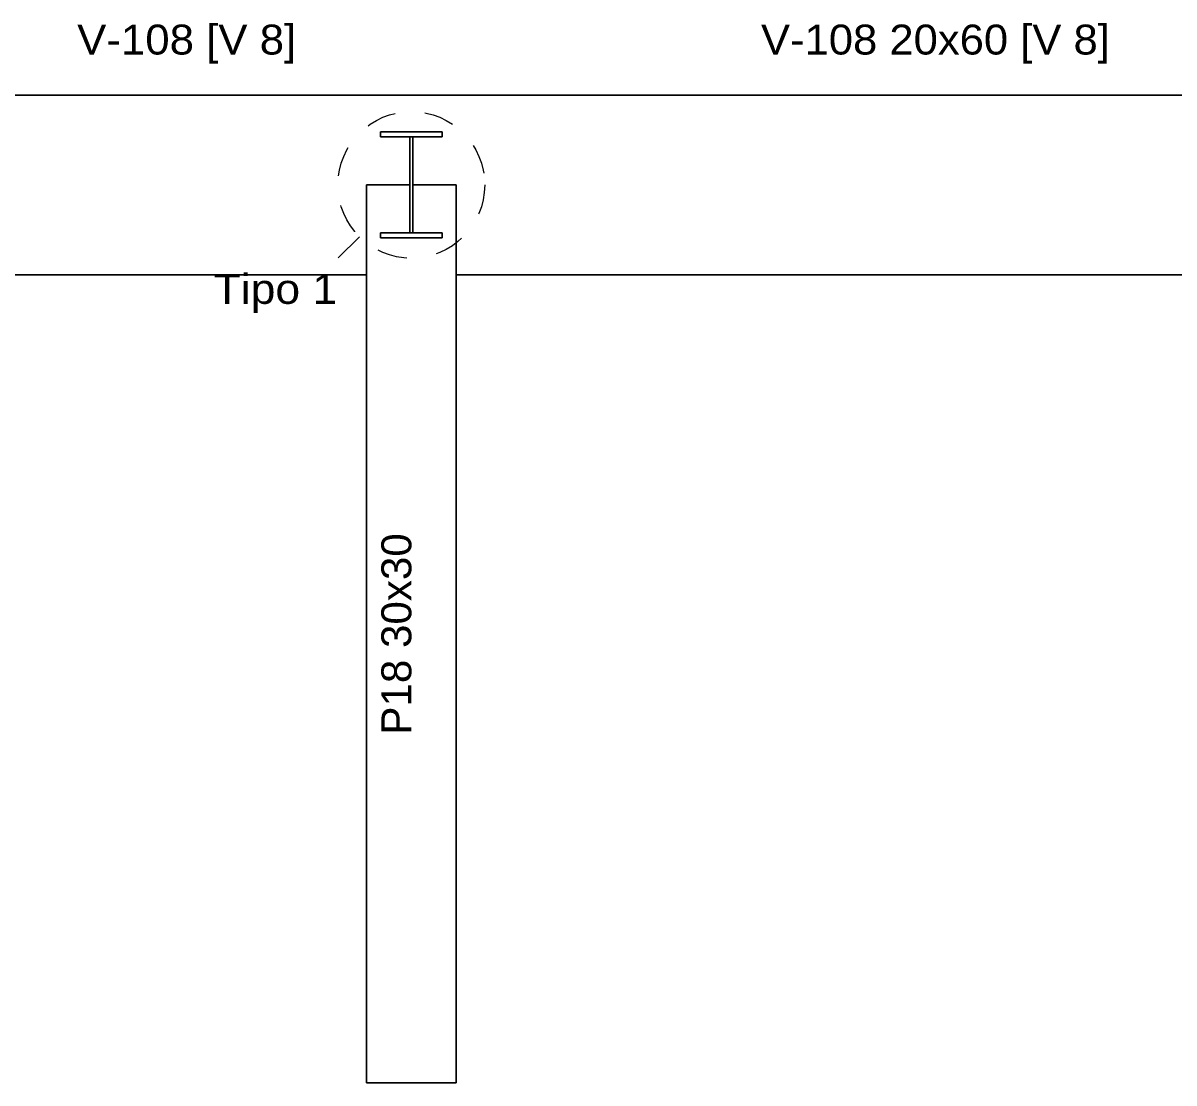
# Model space of a CAD drawing. Header units: millimetres. Extents: x 0 to 123, y 0 to 42.
# Drawn here: x 12.564 to 16.407, y 11.928 to 15.468 of the extents above; entities that cross this region are included whole.
import ezdxf
from ezdxf.enums import TextEntityAlignment as Align

# ---------------------------------------------------------------- set-up
doc = ezdxf.new("R2010")
doc.units = ezdxf.units.MM
doc.linetypes.add('CYPE_PUNTO', pattern=[0.075, 0, -0.075])
for name, color, linetype, lineweight in [('BARRAS_DE_ACO', 7, 'Continuous', 0), ('BARRAS_DE_CONCRETO', 7, 'Continuous', 0), ('MARCA_DE_LIGACAO_NO_DESENHO', 7, 'CYPE_PUNTO', 0), ('REFERENCIA_DAS_BARRAS', 2, 'Continuous', 0), ('TEXTO_DO_TIPO_DE_LIGACAO', 7, 'Continuous', 0)]:
    doc.layers.add(name, color=color, linetype=linetype, lineweight=lineweight)
doc.styles.add('CYPETXT', font='arial.ttf', dxfattribs={"height": 0.2})

msp = doc.modelspace()

# ---------------------------------------------------------------- linework, layer by layer
at = {"layer": 'BARRAS_DE_ACO'}
for p, q in [((13.75847, 15.08772), (13.75847, 15.10452)), ((13.96347, 15.08772), (13.96347, 15.10452)), ((13.85627, 15.08772), (13.86567, 15.08772)), ((13.85627, 14.76732), (13.85627, 15.08772)), ((13.86567, 14.76732), (13.86567, 15.08772)), ((13.75847, 14.75052), (13.75847, 14.76732)), ((13.75847, 14.76732), (13.96347, 14.76732)), ((13.86567, 14.76732), (13.85627, 14.76732)), ((13.86567, 14.76732), (13.96282, 14.76732)), ((13.96347, 14.75052), (13.96347, 14.76727)), ((13.75912, 14.75052), (13.96347, 14.75052))]:
    msp.add_line(p, q, dxfattribs=at)
for points in [[(13.75847, 15.08772), (13.96347, 15.08772), (13.96347, 15.10452), (13.75847, 15.10452), (13.75847, 15.08772)], [(13.96347, 15.10452), (13.75847, 15.10452), (13.96347, 15.10452)], [(13.86567, 14.76732), (13.86567, 15.08772), (13.85627, 15.08772), (13.85627, 14.76732), (13.86567, 14.76732)], [(13.75847, 14.75052), (13.96347, 14.75052), (13.96347, 14.76732), (13.75847, 14.76732), (13.75847, 14.75052)]]:
    msp.add_lwpolyline(points, close=True, dxfattribs=at)
for points in [[(13.96347, 15.08772), (13.96347, 15.10452), (13.96347, 15.08772), (13.75847, 15.08772)], [(13.86567, 14.92752), (13.86567, 15.08772), (13.86567, 14.76732)], [(13.96347, 14.76732), (13.96347, 14.75052), (13.75847, 14.75052)]]:
    msp.add_lwpolyline(points, dxfattribs=at)
at = {"layer": 'BARRAS_DE_CONCRETO'}
for p, q in [((12.51097, 15.22752), (17.21097, 15.22752)), ((17.21097, 15.22752), (12.51097, 15.22752)), ((13.71097, 11.92752), (13.71097, 14.92752)), ((13.71097, 14.92752), (13.85627, 14.92752)), ((13.86567, 14.92752), (14.01097, 14.92752)), ((12.51097, 14.62752), (13.71097, 14.62752)), ((13.71097, 14.62752), (12.51097, 14.62752)), ((14.01097, 14.62752), (17.21097, 14.62752)), ((17.21097, 14.62752), (14.01097, 14.62752))]:
    msp.add_line(p, q, dxfattribs=at)
for points in [[(13.71097, 11.92752), (14.01097, 11.92752), (14.01097, 14.92752), (13.86567, 14.92752)], [(13.85627, 14.92752), (13.71097, 14.92752), (13.71097, 11.92752)], [(14.01097, 14.92752), (14.01097, 11.92752), (13.71097, 11.92752)]]:
    msp.add_lwpolyline(points, dxfattribs=at)
at = {"layer": 'MARCA_DE_LIGACAO_NO_DESENHO'}
msp.add_line((13.68773, 14.75428), (13.61349, 14.68003), dxfattribs=at)
msp.add_circle((13.86097, 14.92752), 0.245, dxfattribs=at)

# ---------------------------------------------------------------- texts
at = {"layer": 'REFERENCIA_DAS_BARRAS', "color": 1, "style": 'CYPETXT'}
for s, width, p, p2 in [('V-108 [V 8]', 1.046462, (12.74522, 15.36293), (13.47661, 15.36293)), ('V-108 20x60 [V 8]', 1.041689, (15.02845, 15.36293), (16.19342, 15.36293))]:
    msp.add_text(s, height=0.1, dxfattribs=dict(at, width=width)).set_placement(p, p2, align=Align.FIT)
at = {"layer": 'REFERENCIA_DAS_BARRAS', "color": 1, "style": 'CYPETXT', "width": 1.007024}
msp.add_text('P18 30x30', height=0.1, rotation=90, dxfattribs=at).set_placement((13.86097, 13.09119), (13.86097, 13.76389), align=Align.FIT)
at = {"layer": 'TEXTO_DO_TIPO_DE_LIGACAO', "style": 'CYPETXT', "width": 1.062412}
msp.add_text('Tipo 1', height=0.1, dxfattribs=at).set_placement((13.20099, 14.53003), (13.61349, 14.53003), align=Align.FIT)

doc.saveas('drawing.dxf')
